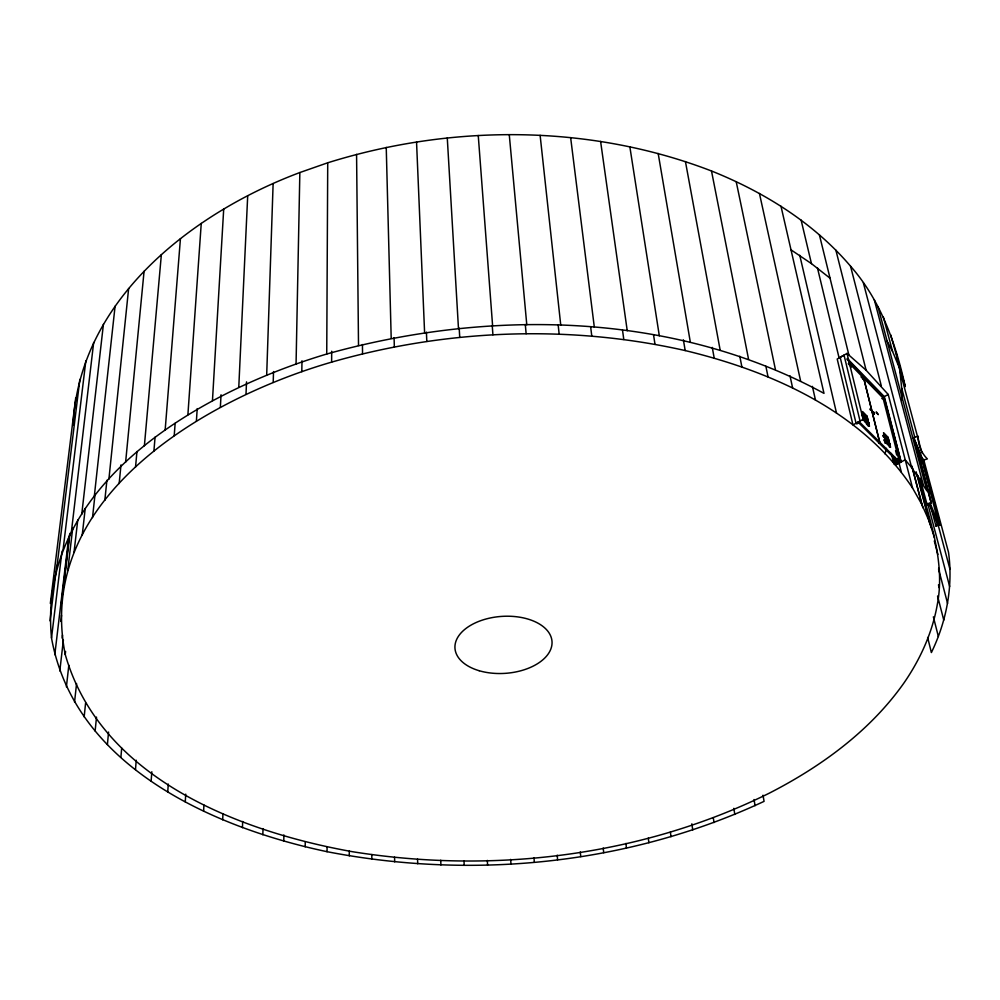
<?xml version="1.0" encoding="UTF-8"?>
<svg xmlns="http://www.w3.org/2000/svg" width="1000" height="1000" viewBox="0 0 1000 1000"><rect width="100%" height="100%" fill="white"/><g stroke="black" fill="none" stroke-linecap="round" stroke-linejoin="round"><path stroke-width="1.5" d="M918.15 475.863C928.487 517.7 945.788 560.525 937.325 604.4C932.387 632.587 920.35 659.112 904.2 682.625C870.263 730.913 821.263 766.5 769.237 793.2C641.237 856.513 492.725 874.163 352.325 851.688C237.675 831.1 100.487 777.725 65.237 654.5C34.188 498.288 204.975 398.8 331.637 362.125L331.675 351.238M763.025 795.212L764.062 801.363C628.925 864.55 473.025 880.05 327.062 851.688L327.075 847M327.062 851.688C212.688 827.513 74.488 766.237 51.513 637.975C36.575 484.15 200.6 391.662 326.737 354.025L327.725 162.787C451.838 124.012 589.575 124.012 711.5 170.987C764 192.013 813.612 222.812 850.537 266.188C880.4 300.012 895.763 343.2 905.275 386.637L890.675 334.762M305.2 846.8L305.25 842.15M301.8 371.675L301.988 360.788M927.638 637.475L931.388 652.55C946.425 621.613 953.275 586.475 948.5 552.25L923.538 459.05M283.775 841.175L283.9 834.95M296.062 363.888L299.85 172.537L327.725 162.787M262.838 834.8L263.012 828.6M73.125 425.15C78.85 300.575 191.65 213.05 299.85 172.537M273.2 382.438L273.525 371.55M266.688 375L273.125 183.562M242.45 827.688L242.688 821.462M246 394.312L246.537 381.863M222.688 819.825L222.963 813.637M238.775 387.25L247.7 195.787M203.6 811.225L203.925 805M220.362 407.212L221.05 394.775M212.463 400.562L223.7 209.1M185.263 801.888L185.738 794.15M196.4 421.05L197.213 408.6M167.75 791.825L168.275 784.05M187.887 414.825L201.25 223.425M151.137 781.038L151.825 771.762M174.213 435.7L175.15 423.263M165.162 429.938L180.438 238.625M135.488 769.55L136.237 760.225M153.9 451.062L155.075 437.088M120.887 757.375L121.7 748.088M144.388 445.775L161.363 254.613M107.413 744.513L108.562 732.075M135.538 467.038L136.962 451.525M125.612 462.225L144.075 271.275M119.162 483.512L120.988 464.925M95.138 731.012L96.512 717.075M104.812 500.387L106.912 480.288M84.162 716.875L85.6 702.987M108.9 479.188L128.637 288.5M74.55 702.138L76.562 683.55M94.275 496.55L115.087 306.188M92.513 517.55L95.037 494.4M82.25 534.913L85.225 508.512M66.4 686.838L68.825 665.238M65.237 654.5L65.588 651.413M81.762 514.212L103.425 324.212M62.138 638.15L62.5 635.05M59.8 671.012L63.375 640.025M74.025 552.362L77.787 519.85M54.8 654.712L68.713 537.413M61.238 604.45L69.488 534.825M63.562 587.212L69.938 533.337M60.788 621.45L61.513 615.275M71.363 532.05L93.675 342.488M67.812 569.825L72.7 528.138M51.513 637.975L62 551.2M63.05 549.987L85.825 360.9M50.338 603.438L75.725 397.8M50 620.862L56.8 565.325M56.8 567.913L79.85 379.375M885 453.913L886.45 448.35M873.9 412.413L874.412 413.8L874.05 412.4M874.175 413.363L873.662 412.5L874.163 413.15M871.025 409.6C868.312 406.825 871.787 412.863 870.662 408.988M862.188 415.337L863.062 414.35L867.712 419.087L866.8 419.975M863.413 420.363L864.3 419.375L868.95 424.113M867.463 418.062L866.6 419.137L867.487 418.162L862.837 413.425M867.625 423.312L868.512 422.337M869.137 424.85L868.25 425.838L866.4 423.988M883.125 435.625L884 434.663L888.512 439.275L887.638 440.225L887.425 439.387M883.363 436.55L884.225 435.588L883.375 436.637M890.438 446.863L884.425 440.812L885.275 439.75L889.775 444.25L888.925 445.312L889.8 444.35L885.3 439.85L884.625 441.562L885.487 440.588L890.013 445.188M887.613 440.138L888.487 439.162M888.275 442.713L889.137 441.75L884.65 437.25M889.562 443.413L888.725 444.475L889.587 443.512L885.075 438.913L884.2 439.888L890.225 446.025M889.338 446.887L890.2 445.925M862.2 415.425L863.088 414.45M863.288 415.288L862.412 416.262L863.263 415.188L867.913 419.925M863.438 420.45L864.325 419.475M868.275 425.925L869.163 424.95L864.5 420.225M883.15 435.725L884.025 434.762M884.463 436.512L883.587 437.475L884.438 436.413L888.962 441.025M884.225 439.975L885.1 439.012M887.225 438.562L888.088 437.612L883.6 433.1M884.638 441.65L885.512 440.688M885.938 442.362L885.062 443.325L886.05 442.8L890.55 447.3L888.012 437.3M888.3 442.812L889.163 441.85L884.675 437.35M847.013 353.425L837.2 359.025L852.975 424.913L863.138 419.338L847.013 353.425L866.112 370.238L888.225 394.462L912.575 488.075L921.825 504.425L929.1 520.988L934.438 537.7M884.175 396.7L888.225 394.462M862.738 378.688L863.7 378.162L879.675 442.113L878.75 442.713L879.675 442.113L863.763 378.237L862.8 378.762M882.087 398.562L883.037 398.05L899.375 461.737L898.388 462.25M882.275 398.688L884.175 397.663L901.125 461.987L897.175 464.025L896.062 462.912L894.525 456.887M860.05 421.05L844.038 355.163L840.163 357.3L856.038 423.188L860.05 421.05L858.487 422.562L898.6 462.45L900.575 461.438M858.775 422.85L856.775 423.925L856.038 423.188M896.062 462.912L898.037 461.9L897.275 458.888M912.45 438.075L918.25 436.213L918.263 438.862A76.575 47.287 -16.6 0 0 926.225 457.713L927.387 458.9L921.538 460.75M921.1 461.925L923.15 461.275L914.463 439.812L931.275 503.013L929.125 503.675L937.85 524.812L940.212 524.738L935.975 526.038L935.612 525.15L937.725 524.5L936.137 518.55M921.1 461.962L922.138 461.637L938.9 524.45L930.2 503.338M931.275 503.013L926.737 503.738L927.113 504.65L929.25 503.988M326.737 354.025C489.288 308.55 673.238 311.438 823.988 393.363L780.987 206.238M331.637 362.125C446.087 329.288 568.9 324.3 685.188 350.562C771.938 371.488 861.775 411.15 912.575 488.075M876.275 411.788L878.325 414.663L876.237 412.688M790.987 249.838L811.462 263.637L830.05 278.212M859.488 422.025L899.375 461.737M865.987 422.3L863.2 419.525L864.087 418.537L863.225 419.613L869.362 425.788M884.412 440.725L888.012 444.325M883.6 434.875L887.2 438.475L888.062 437.512L883.525 432.788L886.05 442.8M883.625 434.963L888.75 440.188M863.675 416.863L868.325 421.6M884.862 438.088L889.375 442.688M863.888 417.7L868.538 422.438L867.65 423.413L867.45 422.575M867.05 416.4L862.375 411.55L864.837 421.613L869.475 426.238L866.988 416.188M862.45 411.863L867.075 416.5M862.638 412.587L867.275 417.337M883.787 433.825L888.3 438.438M848.238 363.738L851.425 367.013M861 376.838L863.125 379.025M847.212 358.438L884.312 396.637L901.125 461.987M846.975 359.387L884.175 397.663M848.863 362.912L883.037 398.05M878.037 306.9L926.912 490.925L911.663 467.55L905.175 459.825L895.375 465.012L893.112 456.112M887.15 341.225L892.562 351.425L899.85 368.95M914.55 442.95L922.138 461.637M930.45 491.775L930.65 492.45L930.387 491.737M871.038 409.613L870.512 409.075M930 492.038C930.55 494.575 929.575 489.738 930.275 492.088M930.212 492.188L930.537 492.975L930.2 492.062M896.125 352.525L899.788 370.363L921.925 453.038M940.212 524.738L922.975 460.288L913.8 437.638L931.025 502.413M883.413 317.15L892.562 351.425M899.788 370.363L901.7 388.2L914.875 437.625M938.025 524.5L950 569.425M930.088 504.312L935.975 526.038M874.312 299.788L923.075 484.038M927.788 503.75L949.663 586.512M919.975 478.137L927.113 504.65M917.375 475.05L931.175 527.5M916.137 471.8L929.575 522.913M934.312 540.95L937.875 554.475M911.9 466L922.862 507.788M938.675 568.2L939.463 571.225M911.975 466.788L921.825 504.425M938.55 568.95L947.575 603.425M863.35 282.762L911.663 467.55M938.475 584.875L939.262 587.888M937.55 596.013L943.775 620.112M850.537 266.188L881.35 386.012M899.025 463.038L901.338 472.05M895.562 450.588L896.7 455.037M933.363 616.825L938.35 636.5M891.3 453.45L893.975 464M835.875 250.138L866.112 370.238M819.375 234.75L848.913 355.1M817.412 267.725L839.1 357.975M801.112 220.1L811.462 263.637M799.75 255.263L836.5 413.05M812.4 386.375L815.475 400.062M759.438 193.45L800.588 380.9M790 375.8L792.625 387.987M736.2 181.65L775.4 369.45M765.863 366.225L768.05 376.912M711.5 170.987L748.538 359.137M739.8 356.225L741.875 366.925M685.438 161.562L720.138 350.025M712.262 347.388L714.2 358.113M658.175 153.438L690.337 342.212M683.388 339.825L685.188 350.562M754.038 799.525L755.062 805.688M733.85 808.325L734.812 814.463M629.837 146.7L659.312 335.763M653.587 335.125L655 344.338M713.337 817.975L714.013 822.562M600.6 141.412L627.238 330.75M691.862 823.812L692.725 829.987M622.525 330.262L623.8 339.5M670.387 832.087L670.987 836.712M570.638 137.613L594.325 327.225M590.65 326.85L591.788 336.1M648.312 838.125L648.875 842.75M625.913 843.413L626.425 848.075M540.125 135.35L560.763 325.213M558.162 324.913L559.163 334.162M603.225 848.037L603.7 852.7M580.3 851.95L580.737 856.6M509.263 134.637L526.788 324.75M525.288 324.462L526.138 333.725M557.212 855.15L557.6 859.8M533.975 857.625L534.338 862.275M478.25 135.5L492.612 325.838M492.225 325.513L492.925 334.8M510.662 859.375L510.975 864.038M459.188 328.075L459.738 337.375M447.275 137.925L458.475 328.488M487.325 860.4L487.587 865.062M463.988 860.688L464.212 865.362M426.4 332.125L426.812 341.425M416.538 141.912L424.6 332.675M440.725 860.25L440.913 864.925M417.562 859.075L417.713 863.763M394.087 337.625L394.338 346.938M386.238 147.4L391.2 338.35M394.575 857.2L394.675 861.85M901.7 388.2L901.85 400.025M371.788 854.55L371.85 859.212M362.438 344.538L362.55 353.85M356.575 154.388L358.512 345.487M349.275 851.15L349.3 855.812M874.212 413.738L873.188 412.175L874.212 413.738M868.1 420.662L867.212 421.637L868.125 420.763L863.5 416.125L868.1 420.662M868.713 423.175L867.862 424.25L868.737 423.275L863.538 418.025L868.713 423.175M479.175 670.725A48.65 28.537 -4 0 0 552.05 642.663A48.65 28.537 -4 0 0 479.225 621.225A48.65 28.537 -4 0 0 479.175 670.725"/></g></svg>
